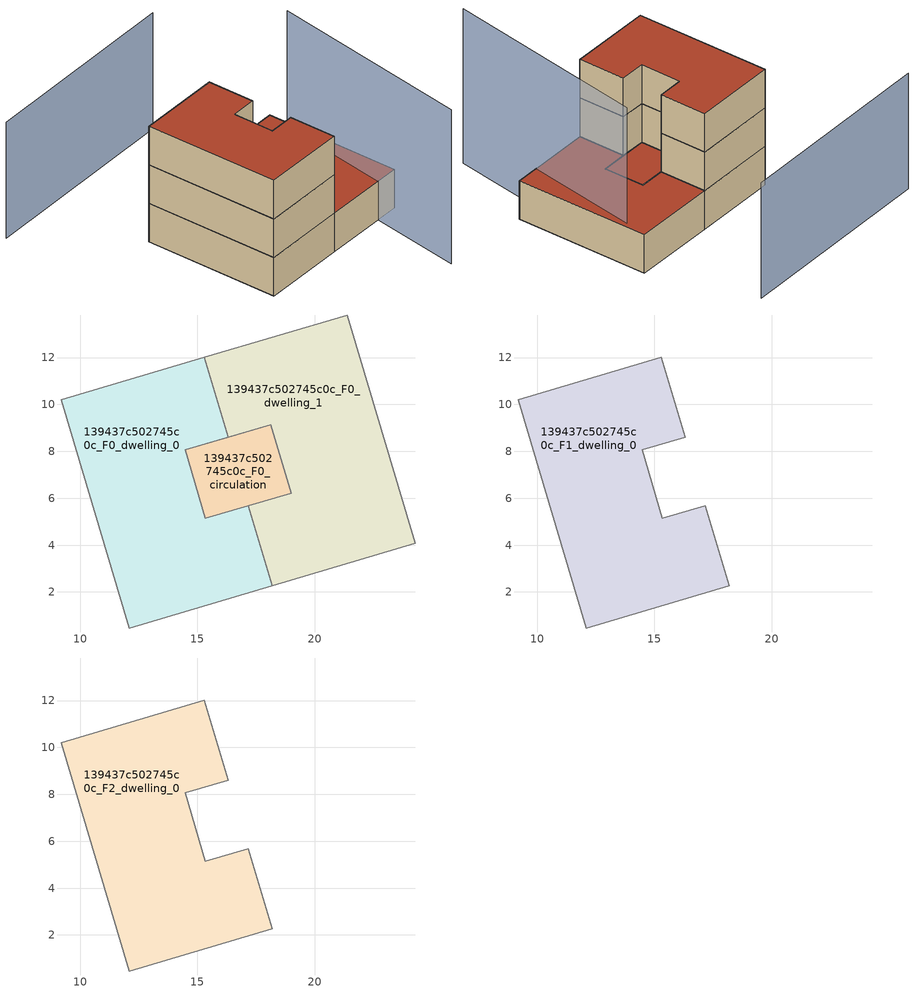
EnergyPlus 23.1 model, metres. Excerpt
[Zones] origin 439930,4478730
139437c502745c0c_F0_dwelling_0
 floor ground (EU_floor_Construction): 18.19,2.27 17.18,5.68 15.35,5.14 14.48,8.06 16.31,8.6 15.3,12.01 9.2,10.2 12.09,0.46 z0
 wall adiabatic (EU_wall_Construction): 16.31,8.6 14.48,8.06 / 15.35,5.14 17.18,5.68 / 18.19,2.27 12.09,0.46 9.2,10.2 15.3,12.01 z0:3
 wall to 139437c502745c0c_F0_dwelling_1 (EU_wall_Construction): 15.3,12.01 16.31,8.6 / 17.18,5.68 18.19,2.27 z0:3
 wall to 139437c502745c0c_F0_circulation (EU_wall_Construction): 14.48,8.06 15.35,5.14 z0:3
139437c502745c0c_F0_dwelling_1
 floor ground (EU_floor_Construction): 24.29,4.08 21.4,13.82 15.3,12.01 16.31,8.6 18.14,9.14 19.01,6.22 17.18,5.68 18.19,2.27 z0
 wall adiabatic (EU_wall_Construction): 17.18,5.68 19.01,6.22 / 18.14,9.14 16.31,8.6 / 15.3,12.01 21.4,13.82 24.29,4.08 18.19,2.27 z0:3
 wall to 139437c502745c0c_F0_circulation (EU_wall_Construction): 19.01,6.22 18.14,9.14 z0:3
 roof outside (EU_roof_Construction): 21.4,13.82 24.29,4.08 18.19,2.27 17.18,5.68 19.01,6.22 18.14,9.14 16.31,8.6 15.3,12.01 z3
139437c502745c0c_F0_circulation
 floor ground (EU_floor_Construction): 19.01,6.22 18.14,9.14 14.48,8.06 15.35,5.14 z0
 wall adiabatic (EU_wall_Construction): 14.48,8.06 18.14,9.14 / 19.01,6.22 15.35,5.14 z0:3
 roof outside (EU_roof_Construction): 18.14,9.14 19.01,6.22 15.35,5.14 14.48,8.06 z3
139437c502745c0c_F1_dwelling_0
 floor to 139437c502745c0c_F0_dwelling_0 (EU_floor_Construction): 18.19,2.27 17.18,5.68 15.35,5.14 14.48,8.06 16.31,8.6 15.3,12.01 9.2,10.2 12.08,0.46 z3
 wall adiabatic (EU_wall_Construction): 15.3,12.01 16.31,8.6 14.48,8.06 15.35,5.14 17.18,5.68 18.19,2.27 12.09,0.46 9.2,10.2 15.3,12.01 z3:6
139437c502745c0c_F2_dwelling_0
 floor to 139437c502745c0c_F1_dwelling_0 (EU_floor_Construction): 18.19,2.27 17.18,5.68 15.35,5.14 14.48,8.06 16.31,8.6 15.3,12.01 9.2,10.2 12.08,0.46 z6
 wall adiabatic (EU_wall_Construction): 15.3,12.01 16.31,8.6 14.48,8.06 15.35,5.14 17.18,5.68 18.19,2.27 12.09,0.46 9.2,10.2 15.3,12.01 z6:9
 roof outside (EU_roof_Construction): 15.3,12.01 16.31,8.6 14.48,8.06 15.35,5.14 17.18,5.68 18.19,2.27 12.09,0.46 9.2,10.2 z9
shading: 23.47,-3.22 21.54,12.08 z0:12; 16.98,20.51 2.02,15.93 z0:9
[Building]
EU S2 Campaign: North Axis=0; Terrain=City; Solar Distribution=FullExterior
[Site:Location]
Madrid: Latitude=40.5; Longitude=-3.5; Time Zone=1; Elevation=609
[SizingPeriod:WeatherFileDays]
AnnualSizingPeriod: Begin Month=1; Begin Day of Month=1; End Month=12; End Day of Month=31; Day of Week for Start Day=Monday; Use Weather File Daylight Saving Period=No; Use Weather File Rain and Snow Indicators=No
[MATERIAL]
EU_InternalMass_Material: Roughness=MediumRough; Thickness=0.1; Conductivity=1; Density=1800; Specific Heat=900; Thermal Absorptance=0.9; Solar Absorptance=0.7; Visible Absorptance=0.7
[MATERIAL:NOMASS] Roughness=MediumRough; Thermal Absorptance=0.9; Solar Absorptance=0.7; Visible Absorptance=0.7
Name | Thermal Resistance
EU_wall_NoMass | 0.609216
EU_roof_NoMass | 0.513268
EU_floor_NoMass | 0.568163
[CONSTRUCTION]
EU_wall_Construction: EU_wall_NoMass
EU_roof_Construction: EU_roof_NoMass
EU_floor_Construction: EU_floor_NoMass
EU_InternalMass_Construction: EU_InternalMass_Material
[ZONE] Type=1; Multiplier=1; Ceiling Height=autocalculate; Floor Area=autocalculate; Part of Total Floor Area=Yes
Name | Volume
139437c502745c0c_F0_dwelling_0 | 176.42
139437c502745c0c_F1_dwelling_0; 139437c502745c0c_F2_dwelling_0 | 176.419
139437c502745c0c_F0_dwelling_1 | 176.437
139437c502745c0c_F0_circulation | 34.8893
[INTERNALMASS] Construction=EU_InternalMass_Construction
Name | Zone or ZoneList | Surface Area
139437c502745c0c_F0_dwelling_0_EU_InternalMass | 139437c502745c0c_F0_dwelling_0 | 58.807
139437c502745c0c_F0_dwelling_1_EU_InternalMass | 139437c502745c0c_F0_dwelling_1 | 58.807
139437c502745c0c_F1_dwelling_0_EU_InternalMass | 139437c502745c0c_F1_dwelling_0 | 129.177
139437c502745c0c_F2_dwelling_0_EU_InternalMass | 139437c502745c0c_F2_dwelling_0 | 129.177
[OTHEREQUIPMENT] Fuel Type=Electricity; Design Level Calculation Method=Watts/Area; Power per Zone Floor Area=1; Fraction Latent=0; Fraction Radiant=0; Fraction Lost=0; Carbon Dioxide Generation Rate=0; EndUse Subcategory=EU_Step8_InternalGains
Name | Zone or ZoneList or Space or SpaceList | Schedule
EU_Step8_InternalGain_139437c502745c0c_F0_dwelling_0_f000 | 139437c502745c0c_F0_dwelling_0 | EU_Step8_GainSchedule_139437c502745c0c_F0_dwelling_0_f000
EU_Step8_InternalGain_139437c502745c0c_F0_dwelling_1_f000 | 139437c502745c0c_F0_dwelling_1 | EU_Step8_GainSchedule_139437c502745c0c_F0_dwelling_1_f000
EU_Step8_InternalGain_139437c502745c0c_F1_dwelling_0_f000 | 139437c502745c0c_F1_dwelling_0 | EU_Step8_GainSchedule_139437c502745c0c_F1_dwelling_0_f000
EU_Step8_InternalGain_139437c502745c0c_F2_dwelling_0_f000 | 139437c502745c0c_F2_dwelling_0 | EU_Step8_GainSchedule_139437c502745c0c_F2_dwelling_0_f000
[ZONEINFILTRATION:DESIGNFLOWRATE]
EU_Circulation_Infiltration_139437c502745c0c_F0_circulation: Zone or ZoneList or Space or SpaceList=139437c502745c0c_F0_circulation; Schedule=EU_AlwaysOn; Design Flow Rate Calculation Method=Flow/Area; Flow Rate per Floor Area=0.0005; Constant Term Coefficient=1; Temperature Term Coefficient=0; Velocity Term Coefficient=0; Velocity Squared Term Coefficient=0
[ZONEVENTILATION:DESIGNFLOWRATE] Schedule=EU_AlwaysOn; Design Flow Rate Calculation Method=AirChanges/Hour; Air Changes per Hour=0.752966; Ventilation Type=Natural; Fan Pressure Rise=0; Fan Total Efficiency=1; Constant Term Coefficient=1; Temperature Term Coefficient=0; Velocity Term Coefficient=0; Velocity Squared Term Coefficient=0; Minimum Indoor Temperature=-100; Maximum Indoor Temperature=100; Delta Temperature=-100; Minimum Outdoor Temperature=-100; Maximum Outdoor Temperature=100; Maximum Wind Speed=40
Name | Zone or ZoneList or Space or SpaceList
EU_ConstantAir_139437c502745c0c_F0_dwelling_0 | 139437c502745c0c_F0_dwelling_0
EU_ConstantAir_139437c502745c0c_F0_dwelling_1 | 139437c502745c0c_F0_dwelling_1
EU_ConstantAir_139437c502745c0c_F1_dwelling_0 | 139437c502745c0c_F1_dwelling_0
EU_ConstantAir_139437c502745c0c_F2_dwelling_0 | 139437c502745c0c_F2_dwelling_0
[HVACTEMPLATE:THERMOSTAT] Constant Heating Setpoint=20; Constant Cooling Setpoint=50
EU_HeatOnly_139437c502745c0c_F0_dwelling_0; EU_HeatOnly_139437c502745c0c_F0_dwelling_1; EU_HeatOnly_139437c502745c0c_F1_dwelling_0; EU_HeatOnly_139437c502745c0c_F2_dwelling_0
[HVACTEMPLATE:ZONE:IDEALLOADSAIRSYSTEM] System Availability Schedule=EU_AlwaysOn; Maximum Heating Supply Air Temperature=50; Minimum Cooling Supply Air Temperature=13; Maximum Heating Supply Air Humidity Ratio=0.0156; Minimum Cooling Supply Air Humidity Ratio=0.0077; Heating Limit=NoLimit; Cooling Limit=NoLimit; Heating Availability Schedule=EU_AlwaysOn; Cooling Availability Schedule=EU_CoolingOff; Dehumidification Control Type=ConstantSensibleHeatRatio; Cooling Sensible Heat Ratio=0.7; Dehumidification Setpoint=60; Humidification Control Type=None; Humidification Setpoint=30; Outdoor Air Method=None; Outdoor Air Flow Rate per Person=0.00944; Outdoor Air Flow Rate per Zone Floor Area=0; Outdoor Air Flow Rate per Zone=0; Demand Controlled Ventilation Type=None; Outdoor Air Economizer Type=NoEconomizer; Heat Recovery Type=None; Sensible Heat Recovery Effectiveness=0.7; Latent Heat Recovery Effectiveness=0.65
Name | Template Thermostat
139437c502745c0c_F0_dwelling_0 | EU_HeatOnly_139437c502745c0c_F0_dwelling_0
139437c502745c0c_F0_dwelling_1 | EU_HeatOnly_139437c502745c0c_F0_dwelling_1
139437c502745c0c_F1_dwelling_0 | EU_HeatOnly_139437c502745c0c_F1_dwelling_0
139437c502745c0c_F2_dwelling_0 | EU_HeatOnly_139437c502745c0c_F2_dwelling_0
[SIZING:ZONE] Zone Cooling Design Supply Air Temperature Input Method=SupplyAirTemperature; Zone Cooling Design Supply Air Temperature=13; Zone Heating Design Supply Air Temperature Input Method=SupplyAirTemperature; Zone Heating Design Supply Air Temperature=50; Zone Cooling Design Supply Air Humidity Ratio=0.008; Zone Heating Design Supply Air Humidity Ratio=0.008; Cooling Design Air Flow Method=DesignDay; Cooling Design Air Flow Rate=0; Cooling Minimum Air Flow per Zone Floor Area=0.000762; Cooling Minimum Air Flow=0; Cooling Minimum Air Flow Fraction=0.2; Heating Design Air Flow Method=DesignDay; Heating Design Air Flow Rate=0; Heating Maximum Air Flow per Zone Floor Area=0.002032; Heating Maximum Air Flow=0.141576; Heating Maximum Air Flow Fraction=0.3; Account for Dedicated Outdoor Air System=No; Dedicated Outdoor Air System Control Strategy=NeutralSupplyAir; Dedicated Outdoor Air Low Setpoint Temperature for Design=autosize; Dedicated Outdoor Air High Setpoint Temperature for Design=autosize; Zone Load Sizing Method=Sensible Load Only No Latent Load; Zone Latent Cooling Design Supply Air Humidity Ratio Input Method=HumidityRatioDifference; Zone Cooling Design Supply Air Humidity Ratio Difference=0.005; Zone Latent Heating Design Supply Air Humidity Ratio Input Method=HumidityRatioDifference; Zone Humidification Design Supply Air Humidity Ratio Difference=0.005
139437c502745c0c_F0_dwelling_0; 139437c502745c0c_F0_dwelling_1; 139437c502745c0c_F1_dwelling_0; 139437c502745c0c_F2_dwelling_0
[SCHEDULE:CONSTANT]
Name | Hourly Value
EU_AlwaysOn | 1
EU_CoolingOff | 0
[SCHEDULE:FILE] Column Number=1; Rows to Skip at Top=0; Number of Hours of Data=8760; Column Separator=Comma; Interpolate to Timestep=No; Minutes per Item=60; Adjust Schedule for Daylight Savings=Yes
Name | File
EU_Step8_GainSchedule_139437c502745c0c_F0_dwelling_0_f000 | ../../schedules/139437c502745c0c/139437c502745c0c_F0_dwelling_0_f000_gain.csv
EU_Step8_GainSchedule_139437c502745c0c_F0_dwelling_1_f000 | ../../schedules/139437c502745c0c/139437c502745c0c_F0_dwelling_1_f000_gain.csv
EU_Step8_GainSchedule_139437c502745c0c_F1_dwelling_0_f000 | ../../schedules/139437c502745c0c/139437c502745c0c_F1_dwelling_0_f000_gain.csv
EU_Step8_GainSchedule_139437c502745c0c_F2_dwelling_0_f000 | ../../schedules/139437c502745c0c/139437c502745c0c_F2_dwelling_0_f000_gain.csv
